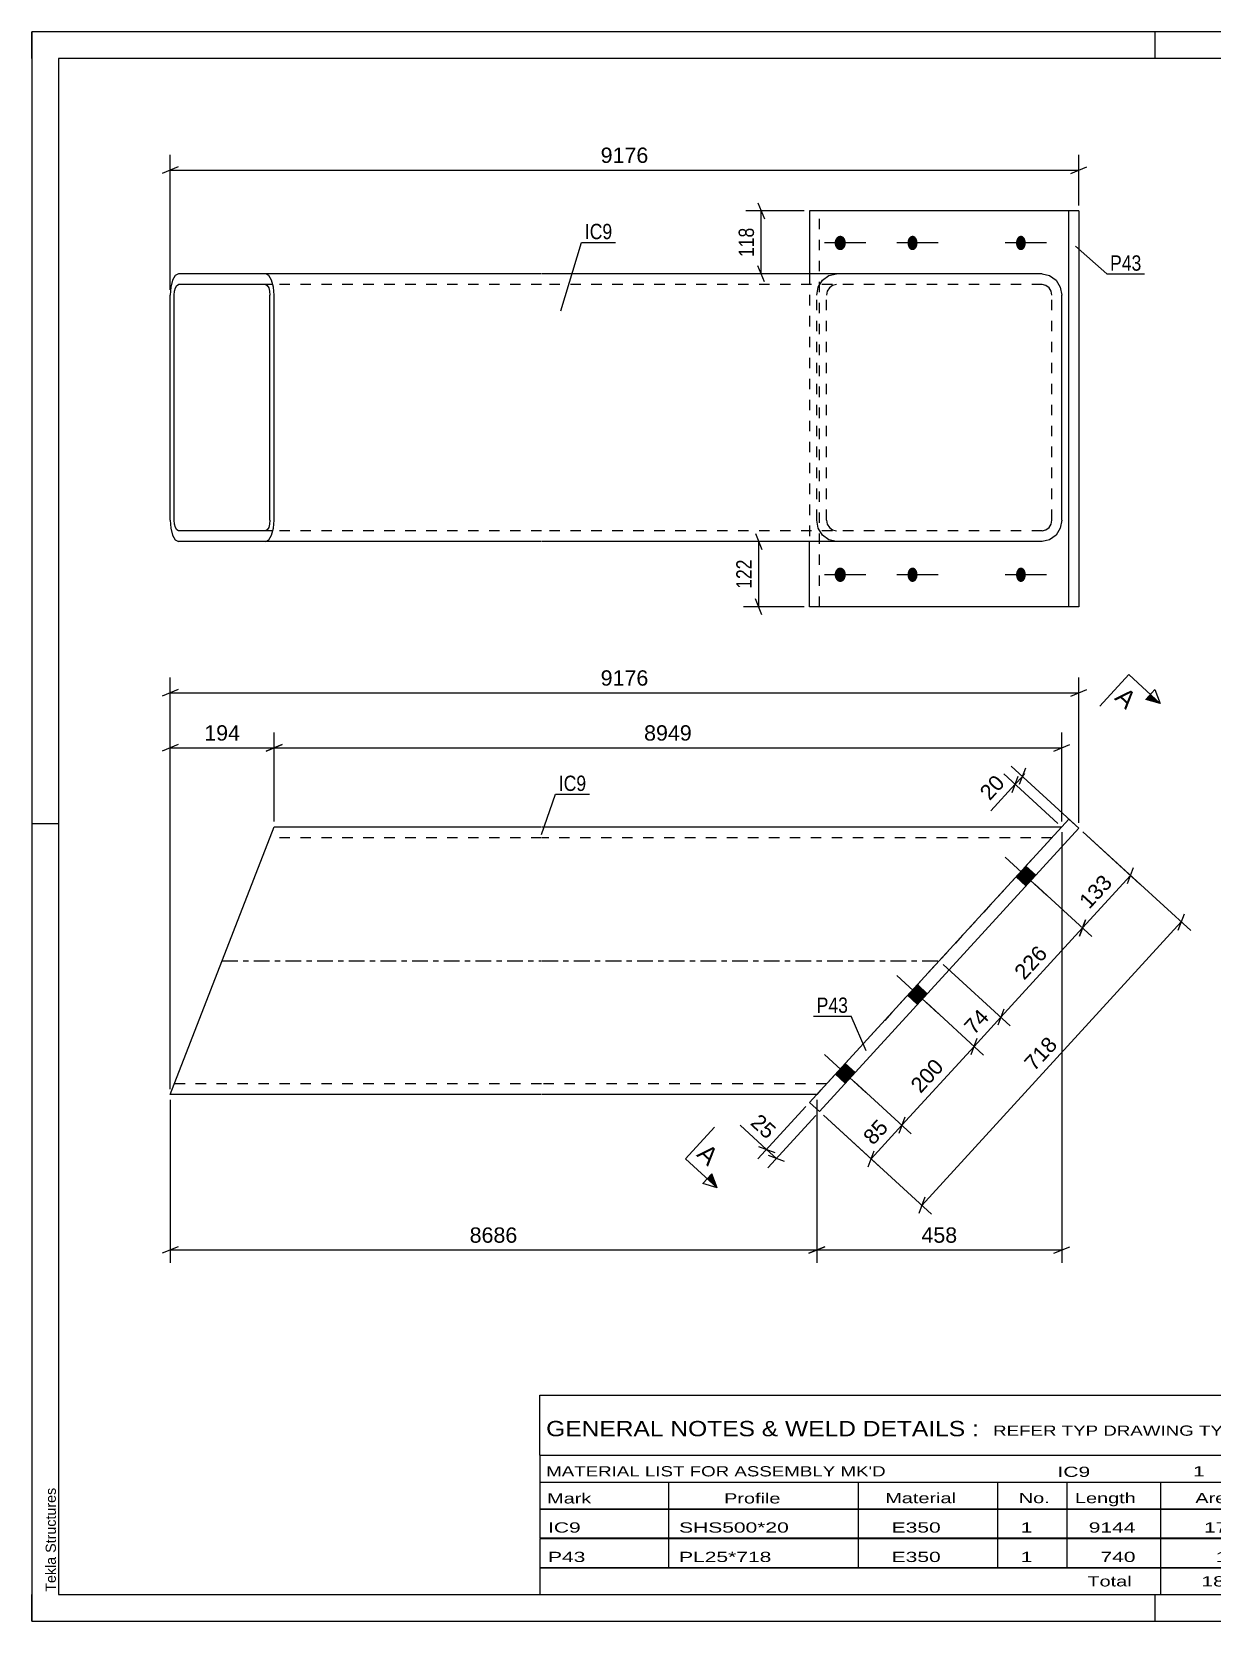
# Model space of a CAD drawing. Header units: millimetres. Extents: x 0 to 420, y 0 to 297.
# Drawn here: x 0 to 220.8, y 0 to 297 of the extents above; entities that cross this region are included whole.
import ezdxf

# ---------------------------------------------------------------- set-up
doc = ezdxf.new("R2010")
doc.units = ezdxf.units.MM
doc.linetypes.add('DXK_LINE_DOT2', pattern=[3.9198, 1.9599, -1.9599])
doc.linetypes.add('DXK_LINE_DOT3', pattern=[5.9187, 2.979, -0.9799, 0.9799, -0.9799])
doc.styles.add('Arial', font='ARIAL.TTF', dxfattribs={"height": 0.2})
doc.styles.add('Arial Narrow', font='ARIALN.TTF', dxfattribs={"height": 0.2})

# ---------------------------------------------------------------- blocks, each defined once
blk = doc.blocks.new('Unknown-762328139-1129')
at = {"color": 5, "linetype": 'Continuous'}
for p, q in [((420, 297), (0, 297)), ((0, 297), (0, 0)), ((0, 292), (0, 297)), ((210, 292), (210, 297)), ((415, 292), (5, 292)), ((5, 292), (5, 5)), ((5, 149), (0, 149)), ((0, 0), (0, 5)), ((5, 5), (415, 5)), ((210, 0), (210, 5)), ((0, 0), (420, 0))]:
    blk.add_line(p, q, dxfattribs=at)
at = {"color": 174, "linetype": 'Continuous', "style": 'Arial'}
blk.add_text('Tekla Structures', height=1.9102, rotation=90, dxfattribs=at).set_placement((4.5, 5.5))
blk = doc.blocks.new('Bolt-762328139-1288 - 1285')
at = {"linetype": 'Continuous'}
for points in [[(185.81, 141.07), (183.99, 139.08), (185.83, 137.39), (187.66, 139.38)], [(165.55, 118.95), (163.73, 116.96), (165.57, 115.27), (167.4, 117.26)], [(152.04, 104.2), (150.22, 102.21), (152.06, 100.52), (153.89, 102.51)]]:
    blk.add_hatch(color=1, dxfattribs=at).paths.add_polyline_path(points)
at = {"color": 1, "linetype": 'Continuous'}
for p, q in [((189.69, 135.69), (181.95, 142.78)), ((187.66, 139.38), (185.81, 141.07)), ((185.83, 137.39), (183.99, 139.08)), ((169.43, 113.56), (161.69, 120.65)), ((167.4, 117.26), (165.55, 118.95)), ((165.57, 115.27), (163.73, 116.96)), ((155.93, 98.81), (148.18, 105.9)), ((153.89, 102.51), (152.04, 104.2)), ((152.06, 100.52), (150.22, 102.21))]:
    blk.add_line(p, q, dxfattribs=at)
blk = doc.blocks.new('Bolt-762328139-1287 - 1285')
at = {"linetype": 'Continuous'}
for points in [[(185.81, 141.07), (183.99, 139.08), (185.83, 137.39), (187.66, 139.38)], [(165.55, 118.95), (163.73, 116.96), (165.57, 115.27), (167.4, 117.26)], [(152.04, 104.2), (150.22, 102.21), (152.06, 100.52), (153.89, 102.51)]]:
    blk.add_hatch(color=1, dxfattribs=at).paths.add_polyline_path(points)
at = {"color": 1, "linetype": 'Continuous'}
for p, q in [((189.69, 135.69), (181.95, 142.78)), ((187.66, 139.38), (185.81, 141.07)), ((185.83, 137.39), (183.99, 139.08)), ((169.43, 113.56), (161.69, 120.65)), ((167.4, 117.26), (165.55, 118.95)), ((165.57, 115.27), (163.73, 116.96)), ((155.93, 98.81), (148.18, 105.9)), ((153.89, 102.51), (152.04, 104.2)), ((152.06, 100.52), (150.22, 102.21))]:
    blk.add_line(p, q, dxfattribs=at)
blk = doc.blocks.new('Part-762328139-1293 - 1285')
at = {"color": 2, "linetype": 'Continuous'}
for p, q in [((25.86, 98.41), (45.29, 148.41)), ((45.29, 148.41), (95.29, 148.41)), ((95.39, 148.41), (192.53, 148.41)), ((95.29, 98.41), (25.86, 98.41)), ((146.74, 98.41), (95.39, 98.41))]:
    blk.add_line(p, q, dxfattribs=at)
at = {"color": 7, "linetype": 'DXK_LINE_DOT2'}
for p, q in [((95.29, 146.41), (44.51, 146.41)), ((190.7, 146.41), (95.39, 146.41)), ((192.53, 148.41), (146.74, 98.41)), ((95.29, 100.41), (26.63, 100.41)), ((148.57, 100.41), (95.39, 100.41))]:
    blk.add_line(p, q, dxfattribs=at)
at = {"color": 7, "linetype": 'DXK_LINE_DOT3'}
for p, q in [((35.57, 123.41), (95.29, 123.41)), ((95.39, 123.41), (169.64, 123.41))]:
    blk.add_line(p, q, dxfattribs=at)
blk = doc.blocks.new('Part-762328139-1298 - 1285')
at = {"color": 2, "linetype": 'Continuous'}
for p, q in [((193.88, 149.88), (145.39, 96.93)), ((195.73, 148.2), (193.88, 149.88)), ((147.24, 95.25), (195.73, 148.2)), ((145.39, 96.93), (147.24, 95.25))]:
    blk.add_line(p, q, dxfattribs=at)
blk = doc.blocks.new('Part-762328139-1240 - 1220')
at = {"color": 2, "linetype": 'Continuous'}
for p, q in [((26.31, 250.59), (25.98, 249.3)), ((26.82, 251.46), (26.31, 250.59)), ((27.41, 251.76), (26.82, 251.46)), ((26.86, 249.18), (27.11, 249.61)), ((27.11, 249.61), (27.41, 249.76)), ((95.29, 251.76), (27.41, 251.76)), ((43.74, 249.76), (27.41, 249.76)), ((44.33, 251.46), (43.74, 251.76)), ((43.74, 249.76), (44.03, 249.61)), ((44.03, 249.61), (44.29, 249.18)), ((44.84, 250.59), (44.33, 251.46)), ((45.17, 249.3), (44.84, 250.59)), ((188.87, 251.76), (95.39, 251.76)), ((188.87, 251.76), (190.27, 251.46)), ((190.27, 251.46), (191.46, 250.59)), ((191.46, 250.59), (192.25, 249.3)), ((25.98, 249.3), (25.86, 247.76)), ((25.86, 205.76), (25.86, 247.76)), ((26.63, 247.76), (26.69, 248.53)), ((26.63, 205.76), (26.63, 247.76)), ((26.69, 248.53), (26.86, 249.18)), ((44.29, 249.18), (44.46, 248.53)), ((44.46, 248.53), (44.51, 247.76)), ((44.51, 205.76), (44.51, 247.76)), ((45.29, 247.76), (45.17, 249.3)), ((45.29, 205.76), (45.29, 247.76)), ((192.25, 249.3), (192.53, 247.76)), ((192.53, 205.76), (192.53, 247.76)), ((25.86, 205.76), (25.98, 204.23)), ((26.69, 205), (26.63, 205.76)), ((26.86, 204.35), (26.69, 205)), ((44.46, 205), (44.29, 204.35)), ((44.51, 205.76), (44.46, 205)), ((45.17, 204.23), (45.29, 205.76)), ((192.53, 205.76), (192.25, 204.23)), ((25.98, 204.23), (26.31, 202.94)), ((26.31, 202.94), (26.82, 202.07)), ((26.82, 202.07), (27.41, 201.76)), ((27.11, 203.92), (26.86, 204.35)), ((27.41, 203.76), (27.11, 203.92)), ((43.74, 203.76), (27.41, 203.76)), ((44.03, 203.92), (43.74, 203.76)), ((43.74, 201.76), (44.33, 202.07)), ((44.29, 204.35), (44.03, 203.92)), ((44.33, 202.07), (44.84, 202.94)), ((44.84, 202.94), (45.17, 204.23)), ((190.27, 202.07), (188.87, 201.76)), ((191.46, 202.94), (190.27, 202.07)), ((192.25, 204.23), (191.46, 202.94)), ((95.29, 201.76), (27.41, 201.76)), ((188.87, 201.76), (95.39, 201.76))]:
    blk.add_line(p, q, dxfattribs=at)
at = {"color": 7, "linetype": 'DXK_LINE_DOT2'}
for p, q in [((45.05, 249.76), (43.74, 249.76)), ((95.29, 249.76), (45.05, 249.76)), ((188.87, 249.76), (95.39, 249.76)), ((147.02, 249.3), (147.81, 250.59)), ((147.81, 250.59), (149, 251.46)), ((149, 251.46), (150.41, 251.76)), ((149.7, 249.61), (149.11, 249.18)), ((150.41, 249.76), (149.7, 249.61)), ((189.57, 249.61), (188.87, 249.76)), ((190.16, 249.18), (189.57, 249.61)), ((146.74, 247.76), (147.02, 249.3)), ((146.74, 205.76), (146.74, 247.76)), ((148.71, 248.53), (148.57, 247.76)), ((148.57, 205.76), (148.57, 247.76)), ((149.11, 249.18), (148.71, 248.53)), ((190.56, 248.53), (190.16, 249.18)), ((190.7, 247.76), (190.56, 248.53)), ((190.7, 205.76), (190.7, 247.76)), ((147.02, 204.23), (146.74, 205.76)), ((148.57, 205.76), (148.71, 205)), ((148.71, 205), (149.11, 204.35)), ((190.16, 204.35), (190.56, 205)), ((190.56, 205), (190.7, 205.76)), ((45.05, 203.76), (43.74, 203.76)), ((95.29, 203.76), (45.05, 203.76)), ((188.87, 203.76), (95.39, 203.76)), ((147.81, 202.94), (147.02, 204.23)), ((149, 202.07), (147.81, 202.94)), ((150.41, 201.76), (149, 202.07)), ((149.11, 204.35), (149.7, 203.92)), ((149.7, 203.92), (150.41, 203.76)), ((188.87, 203.76), (189.57, 203.92)), ((189.57, 203.92), (190.16, 204.35))]:
    blk.add_line(p, q, dxfattribs=at)
blk = doc.blocks.new('Bolt-762328139-1224 - 1220')
at = {"linetype": 'Continuous'}
for points in [[(152.17, 257.54), (152.15, 257.26), (152.08, 256.99), (151.98, 256.75), (151.83, 256.54), (151.65, 256.37), (151.45, 256.26), (151.24, 256.2), (151.02, 256.2), (150.81, 256.26), (150.61, 256.37), (150.44, 256.54), (150.29, 256.75), (150.18, 256.99), (150.11, 257.26), (150.09, 257.54), (150.11, 257.82), (150.18, 258.09), (150.29, 258.33), (150.44, 258.54), (150.61, 258.71), (150.81, 258.82), (151.02, 258.88), (151.24, 258.88), (151.45, 258.82), (151.65, 258.71), (151.83, 258.54), (151.98, 258.33), (152.08, 258.09), (152.15, 257.82)], [(165.58, 257.54), (165.56, 257.26), (165.5, 256.99), (165.4, 256.75), (165.27, 256.54), (165.11, 256.37), (164.93, 256.26), (164.74, 256.2), (164.54, 256.2), (164.35, 256.26), (164.17, 256.37), (164.01, 256.54), (163.88, 256.75), (163.78, 256.99), (163.72, 257.26), (163.7, 257.54), (163.72, 257.82), (163.78, 258.09), (163.88, 258.33), (164.01, 258.54), (164.17, 258.71), (164.35, 258.82), (164.54, 258.88), (164.74, 258.88), (164.93, 258.82), (165.11, 258.71), (165.27, 258.54), (165.4, 258.33), (165.5, 258.09), (165.56, 257.82)], [(185.81, 257.54), (185.79, 257.26), (185.73, 256.99), (185.64, 256.75), (185.51, 256.54), (185.36, 256.37), (185.18, 256.26), (185, 256.2), (184.81, 256.2), (184.62, 256.26), (184.44, 256.37), (184.29, 256.54), (184.16, 256.75), (184.07, 256.99), (184.01, 257.26), (183.99, 257.54), (184.01, 257.82), (184.07, 258.09), (184.16, 258.33), (184.29, 258.54), (184.44, 258.71), (184.62, 258.82), (184.81, 258.88), (185, 258.88), (185.18, 258.82), (185.36, 258.71), (185.51, 258.54), (185.64, 258.33), (185.73, 258.09), (185.79, 257.82)]]:
    blk.add_hatch(color=1, dxfattribs=at).paths.add_polyline_path(points)
at = {"color": 1, "linetype": 'Continuous'}
for p, q in [((155.93, 257.54), (148.18, 257.54)), ((169.43, 257.54), (161.69, 257.54)), ((189.69, 257.54), (181.95, 257.54))]:
    blk.add_line(p, q, dxfattribs=at)
blk = doc.blocks.new('Part-762328139-1255 - 1220')
at = {"color": 2, "linetype": 'Continuous'}
for p, q in [((145.39, 263.54), (145.39, 251.76)), ((195.73, 263.54), (145.39, 263.54)), ((193.88, 189.54), (193.88, 263.54)), ((195.73, 263.54), (195.73, 189.54)), ((145.39, 189.54), (145.39, 201.76)), ((195.73, 189.54), (145.39, 189.54))]:
    blk.add_line(p, q, dxfattribs=at)
at = {"color": 7, "linetype": 'DXK_LINE_DOT2'}
for p, q in [((147.24, 189.54), (147.24, 263.54)), ((145.39, 251.76), (145.39, 201.76))]:
    blk.add_line(p, q, dxfattribs=at)
blk = doc.blocks.new('Bolt-762328139-1223 - 1220')
at = {"linetype": 'Continuous'}
for points in [[(152.17, 195.54), (152.15, 195.26), (152.08, 194.99), (151.98, 194.75), (151.83, 194.54), (151.65, 194.37), (151.45, 194.26), (151.24, 194.2), (151.02, 194.2), (150.81, 194.26), (150.61, 194.37), (150.44, 194.54), (150.29, 194.75), (150.18, 194.99), (150.11, 195.26), (150.09, 195.54), (150.11, 195.82), (150.18, 196.09), (150.29, 196.33), (150.44, 196.54), (150.61, 196.71), (150.81, 196.82), (151.02, 196.88), (151.24, 196.88), (151.45, 196.82), (151.65, 196.71), (151.83, 196.54), (151.98, 196.33), (152.08, 196.09), (152.15, 195.82)], [(165.58, 195.54), (165.56, 195.26), (165.5, 194.99), (165.4, 194.75), (165.27, 194.54), (165.11, 194.37), (164.93, 194.26), (164.74, 194.2), (164.54, 194.2), (164.35, 194.26), (164.17, 194.37), (164.01, 194.54), (163.88, 194.75), (163.78, 194.99), (163.72, 195.26), (163.7, 195.54), (163.72, 195.82), (163.78, 196.09), (163.88, 196.33), (164.01, 196.54), (164.17, 196.71), (164.35, 196.82), (164.54, 196.88), (164.74, 196.88), (164.93, 196.82), (165.11, 196.71), (165.27, 196.54), (165.4, 196.33), (165.5, 196.09), (165.56, 195.82)], [(185.81, 195.54), (185.79, 195.26), (185.73, 194.99), (185.64, 194.75), (185.51, 194.54), (185.36, 194.37), (185.18, 194.26), (185, 194.2), (184.81, 194.2), (184.62, 194.26), (184.44, 194.37), (184.29, 194.54), (184.16, 194.75), (184.07, 194.99), (184.01, 195.26), (183.99, 195.54), (184.01, 195.82), (184.07, 196.09), (184.16, 196.33), (184.29, 196.54), (184.44, 196.71), (184.62, 196.82), (184.81, 196.88), (185, 196.88), (185.18, 196.82), (185.36, 196.71), (185.51, 196.54), (185.64, 196.33), (185.73, 196.09), (185.79, 195.82)]]:
    blk.add_hatch(color=1, dxfattribs=at).paths.add_polyline_path(points)
at = {"color": 1, "linetype": 'Continuous'}
for p, q in [((155.93, 195.54), (148.18, 195.54)), ((169.43, 195.54), (161.69, 195.54)), ((189.69, 195.54), (181.95, 195.54))]:
    blk.add_line(p, q, dxfattribs=at)
blk = doc.blocks.new('StraightDimension-762328139-1328 - 1285')
at = {"color": 7, "linetype": 'Continuous'}
for p, q in [((144.72, 96.2), (135.73, 86.39)), ((146.56, 94.51), (137.58, 84.7)), ((135.84, 88.73), (138.87, 87.59)), ((137.36, 88.16), (139.2, 86.47)), ((140.71, 85.9), (137.69, 87.04))]:
    blk.add_line(p, q, dxfattribs=at)
at = {"color": 0}
blk.add_wipeout([(137.47, 89.07), (140.31, 92.16), (136.15, 95.98), (133.31, 92.88)], dxfattribs=at)
at = {"color": 7, "linetype": 'Continuous'}
blk.add_line((137.36, 88.16), (132.42, 92.68), dxfattribs=at)
blk.add_line((137.36, 88.16), (132.42, 92.68), dxfattribs=at)
at = {"color": 3, "style": 'Arial'}
blk.add_text('25', height=2.865, rotation=-42.4848, dxfattribs=at).set_placement((134.16, 92.92))
blk = doc.blocks.new('StraightDimension-762328139-1426 - 1285')
at = {"color": 7, "linetype": 'Continuous'}
for p, q in [((27.36, 163.8), (24.36, 162.6)), ((25.86, 99.41), (25.86, 166.05)), ((43.79, 162.6), (46.79, 163.8)), ((45.29, 149.41), (45.29, 166.05)), ((25.86, 163.2), (45.29, 163.2))]:
    blk.add_line(p, q, dxfattribs=at)
at = {"color": 0}
blk.add_wipeout([(39.51, 163.95), (39.51, 168.15), (31.64, 168.15), (31.64, 163.95)], dxfattribs=at)
at = {"color": 3, "style": 'Arial'}
blk.add_text('194', height=2.865, dxfattribs=at).set_placement((32.24, 164.55))
blk = doc.blocks.new('StraightDimension-762328139-1449 - 1285')
at = {"color": 7, "linetype": 'Continuous'}
for p, q in [((25.86, 99.41), (25.86, 176.32)), ((195.73, 149.2), (195.73, 176.32)), ((27.36, 174.07), (24.36, 172.87)), ((25.86, 173.47), (195.73, 173.47)), ((194.23, 172.87), (197.23, 174.07))]:
    blk.add_line(p, q, dxfattribs=at)
at = {"color": 0}
blk.add_wipeout([(115.84, 174.22), (115.84, 178.42), (105.74, 178.42), (105.74, 174.22)], dxfattribs=at)
at = {"color": 3, "style": 'Arial'}
blk.add_text('9176', height=2.865, dxfattribs=at).set_placement((106.34, 174.82))
blk = doc.blocks.new('StraightDimension-762328139-1316 - 1285')
at = {"color": 7, "linetype": 'Continuous'}
for p, q in [((196.46, 147.52), (216.65, 129.04)), ((214.31, 129.15), (215.45, 132.17)), ((166.39, 77.71), (214.88, 130.66)), ((147.97, 94.57), (168.16, 76.09)), ((166.96, 79.22), (165.82, 76.2))]:
    blk.add_line(p, q, dxfattribs=at)
at = {"color": 0}
blk.add_wipeout([(192.74, 107.59), (189.64, 110.43), (184.33, 104.62), (187.42, 101.79)], dxfattribs=at)
at = {"color": 3, "style": 'Arial'}
blk.add_text('718', height=2.865, rotation=47.5154, dxfattribs=at).set_placement((187.39, 102.63))
blk = doc.blocks.new('StraightDimension-762328139-1468 - 1285')
at = {"color": 7, "linetype": 'Continuous'}
for p, q in [((192.53, 147.41), (192.53, 66.97)), ((146.74, 97.41), (146.74, 66.97)), ((148.24, 69.97), (145.24, 68.77)), ((146.74, 69.37), (192.53, 69.37)), ((191.03, 68.77), (194.03, 69.97))]:
    blk.add_line(p, q, dxfattribs=at)
at = {"color": 0}
blk.add_wipeout([(173.57, 70.12), (173.57, 74.32), (165.7, 74.32), (165.7, 70.12)], dxfattribs=at)
at = {"color": 3, "style": 'Arial'}
blk.add_text('458', height=2.865, dxfattribs=at).set_placement((166.3, 70.72))
blk = doc.blocks.new('StraightDimension-762328139-1308 - 1285')
at = {"color": 7, "linetype": 'Continuous'}
for p, q in [((191.79, 149.09), (181.71, 158.32)), ((194.99, 148.87), (183.06, 159.79)), ((183.24, 154.88), (184.39, 157.9)), ((183.82, 156.39), (185.17, 157.87)), ((185.74, 159.38), (184.6, 156.35)), ((185.17, 157.87), (185.66, 158.4))]:
    blk.add_line(p, q, dxfattribs=at)
at = {"color": 0}
blk.add_wipeout([(182.91, 156.51), (179.81, 159.35), (176, 155.18), (179.09, 152.35)], dxfattribs=at)
at = {"color": 7, "linetype": 'Continuous'}
blk.add_line((183.82, 156.39), (179.29, 151.45), dxfattribs=at)
blk.add_line((183.82, 156.39), (179.29, 151.45), dxfattribs=at)
at = {"color": 3, "style": 'Arial'}
blk.add_text('20', height=2.865, rotation=47.5154, dxfattribs=at).set_placement((179.06, 153.19))
blk = doc.blocks.new('StraightDimension-762328139-1439 - 1285')
at = {"color": 7, "linetype": 'Continuous'}
for p, q in [((46.79, 163.8), (43.79, 162.6)), ((45.29, 149.41), (45.29, 166.05)), ((191.03, 162.6), (194.03, 163.8)), ((192.53, 149.41), (192.53, 166.05)), ((45.29, 163.2), (192.53, 163.2))]:
    blk.add_line(p, q, dxfattribs=at)
at = {"color": 0}
blk.add_wipeout([(123.96, 163.95), (123.96, 168.15), (113.86, 168.15), (113.86, 163.95)], dxfattribs=at)
at = {"color": 3, "style": 'Arial'}
blk.add_text('8949', height=2.865, dxfattribs=at).set_placement((114.46, 164.55))
blk = doc.blocks.new('StraightDimension-762328139-1460 - 1285')
at = {"color": 7, "linetype": 'Continuous'}
for p, q in [((25.86, 97.41), (25.86, 66.97)), ((146.74, 97.41), (146.74, 66.97)), ((27.36, 69.97), (24.36, 68.77)), ((25.86, 69.37), (146.74, 69.37)), ((145.24, 68.77), (148.24, 69.97))]:
    blk.add_line(p, q, dxfattribs=at)
at = {"color": 0}
blk.add_wipeout([(91.35, 70.12), (91.35, 74.32), (81.25, 74.32), (81.25, 70.12)], dxfattribs=at)
at = {"color": 3, "style": 'Arial'}
blk.add_text('8686', height=2.865, dxfattribs=at).set_placement((81.85, 70.72))
blk = doc.blocks.new('StraightDimension-762328139-3640 - 1285')
at = {"color": 7, "linetype": 'Continuous'}
for p, q in [((196.46, 147.52), (207.15, 137.73)), ((204.81, 137.84), (205.95, 140.86)), ((187.48, 137.71), (198.17, 127.92)), ((196.4, 129.54), (205.38, 139.35)), ((196.97, 131.06), (195.83, 128.03))]:
    blk.add_line(p, q, dxfattribs=at)
at = {"color": 0}
blk.add_wipeout([(203, 137.86), (199.9, 140.69), (194.59, 134.89), (197.68, 132.05)], dxfattribs=at)
at = {"color": 3, "style": 'Arial'}
blk.add_text('133', height=2.865, rotation=47.5154, dxfattribs=at).set_placement((197.65, 132.9))
blk = doc.blocks.new('StraightDimension-762328139-3641 - 1285')
at = {"color": 7, "linetype": 'Continuous'}
for p, q in [((187.48, 137.71), (198.17, 127.92)), ((195.83, 128.03), (196.97, 131.06)), ((181.14, 112.88), (196.4, 129.54)), ((170.37, 122.73), (182.91, 111.26)), ((181.71, 114.39), (180.57, 111.36))]:
    blk.add_line(p, q, dxfattribs=at)
at = {"color": 0}
blk.add_wipeout([(190.88, 124.62), (187.78, 127.46), (182.46, 121.65), (185.56, 118.81)], dxfattribs=at)
at = {"color": 3, "style": 'Arial'}
blk.add_text('226', height=2.865, rotation=47.5154, dxfattribs=at).set_placement((185.52, 119.66))
blk = doc.blocks.new('StraightDimension-762328139-3642 - 1285')
at = {"color": 7, "linetype": 'Continuous'}
for p, q in [((170.37, 122.73), (182.91, 111.26)), ((167.22, 115.59), (177.91, 105.8)), ((176.14, 107.42), (181.14, 112.88)), ((181.71, 114.39), (180.57, 111.36)), ((175.57, 105.91), (176.71, 108.93))]:
    blk.add_line(p, q, dxfattribs=at)
at = {"color": 0}
blk.add_wipeout([(180, 112.74), (176.9, 115.57), (173.08, 111.41), (176.18, 108.57)], dxfattribs=at)
at = {"color": 3, "style": 'Arial'}
blk.add_text('74', height=2.865, rotation=47.5154, dxfattribs=at).set_placement((176.14, 109.42))
blk = doc.blocks.new('StraightDimension-762328139-3643 - 1285')
at = {"color": 7, "linetype": 'Continuous'}
for p, q in [((167.22, 115.59), (177.91, 105.8)), ((162.64, 92.67), (176.14, 107.42)), ((175.57, 105.91), (176.71, 108.93)), ((153.71, 100.84), (164.41, 91.05)), ((163.21, 94.18), (162.06, 91.16))]:
    blk.add_line(p, q, dxfattribs=at)
at = {"color": 0}
blk.add_wipeout([(171.49, 103.45), (168.4, 106.29), (163.08, 100.49), (166.18, 97.65)], dxfattribs=at)
at = {"color": 3, "style": 'Arial'}
blk.add_text('200', height=2.865, rotation=47.5154, dxfattribs=at).set_placement((166.14, 98.5))
blk = doc.blocks.new('StraightDimension-762328139-3644 - 1285')
at = {"color": 7, "linetype": 'Continuous'}
for p, q in [((153.71, 100.84), (164.41, 91.05)), ((147.97, 94.57), (158.66, 84.78)), ((156.89, 86.4), (162.64, 92.67)), ((163.21, 94.18), (162.06, 91.16)), ((156.32, 84.89), (157.47, 87.91))]:
    blk.add_line(p, q, dxfattribs=at)
at = {"color": 0}
blk.add_wipeout([(161.12, 92.12), (158.02, 94.96), (154.21, 90.8), (157.3, 87.96)], dxfattribs=at)
at = {"color": 3, "style": 'Arial'}
blk.add_text('85', height=2.865, rotation=47.5154, dxfattribs=at).set_placement((157.27, 88.81))
blk = doc.blocks.new('StraightDimension-762328139-1258 - 1220')
at = {"color": 7, "linetype": 'Continuous'}
for p, q in [((25.86, 248.76), (25.86, 274)), ((195.73, 264.54), (195.73, 274)), ((27.36, 271.75), (24.36, 270.55)), ((25.86, 271.15), (195.73, 271.15)), ((194.23, 270.55), (197.23, 271.75))]:
    blk.add_line(p, q, dxfattribs=at)
at = {"color": 0}
blk.add_wipeout([(115.84, 271.9), (115.84, 276.1), (105.74, 276.1), (105.74, 271.9)], dxfattribs=at)
at = {"color": 3, "style": 'Arial'}
blk.add_text('9176', height=2.865, dxfattribs=at).set_placement((106.34, 272.5))
blk = doc.blocks.new('StraightDimension-762328139-1270 - 1220')
at = {"color": 7, "linetype": 'Continuous'}
for p, q in [((135.75, 265.04), (136.95, 262.04)), ((144.39, 263.54), (133.5, 263.54)), ((136.35, 251.76), (136.35, 263.54)), ((136.95, 250.26), (135.75, 253.26)), ((144.39, 251.76), (133.5, 251.76))]:
    blk.add_line(p, q, dxfattribs=at)
at = {"color": 0}
blk.add_wipeout([(135.6, 260.99), (131.4, 260.99), (131.4, 254.31), (135.6, 254.31)], dxfattribs=at)
at = {"color": 3, "style": 'Arial Narrow'}
blk.add_text('118', height=2.863, rotation=90.0002, dxfattribs=at).set_placement((135, 254.91))
blk = doc.blocks.new('StraightDimension-762328139-1276 - 1220')
at = {"color": 7, "linetype": 'Continuous'}
for p, q in [((135.3, 203.26), (136.5, 200.26)), ((144.39, 201.76), (133.05, 201.76)), ((135.9, 189.54), (135.9, 201.76)), ((136.5, 188.04), (135.3, 191.04)), ((144.39, 189.54), (133.05, 189.54))]:
    blk.add_line(p, q, dxfattribs=at)
at = {"color": 0}
blk.add_wipeout([(135.15, 198.99), (130.95, 198.99), (130.95, 192.31), (135.15, 192.31)], dxfattribs=at)
at = {"color": 3, "style": 'Arial Narrow'}
blk.add_text('122', height=2.863, rotation=90.0002, dxfattribs=at).set_placement((134.55, 192.91))
blk = doc.blocks.new('Unknown-762328139-4222')
at = {"color": 7, "linetype": 'Continuous'}
for p, q in [((95, 42.25), (255, 42.25)), ((95, 31), (95, 42.25)), ((255, 42.25), (255, 31)), ((95, 31), (255, 31)), ((95, 31), (95, 26)), ((255, 31), (255, 26)), ((95, 26), (255, 26)), ((95, 26), (95, 21)), ((119, 26), (119, 21)), ((154.5, 26), (154.5, 21)), ((180.5, 26), (180.5, 21)), ((193.5, 26), (193.5, 21)), ((211, 26), (211, 21)), ((233, 26), (233, 21)), ((255, 26), (255, 21)), ((95, 21), (255, 21)), ((95, 20.95), (95, 15.55)), ((95, 20.95), (255, 20.95)), ((119, 21), (119, 15.5)), ((154.5, 21), (154.5, 15.5)), ((180.5, 21), (180.5, 15.5)), ((193.5, 21), (193.5, 15.5)), ((211, 21), (211, 15.5)), ((233, 21), (233, 15.5)), ((255, 20.95), (255, 15.55)), ((95, 15.55), (255, 15.55)), ((95, 15.45), (95, 10.05)), ((95, 15.45), (255, 15.45)), ((119, 15.5), (119, 10)), ((154.5, 15.5), (154.5, 10)), ((180.5, 15.5), (180.5, 10)), ((193.5, 15.5), (193.5, 10)), ((211, 15.5), (211, 10)), ((233, 15.5), (233, 10)), ((255, 15.45), (255, 10.05)), ((95, 10.05), (255, 10.05)), ((95, 10), (255, 10)), ((95, 10), (95, 5)), ((211, 10), (211, 5)), ((233, 10), (233, 5)), ((255, 10), (255, 5)), ((95, 5), (255, 5))]:
    blk.add_line(p, q, dxfattribs=at)
at = {"color": 7, "style": 'Arial Narrow'}
for s, height, width, p in [('GENERAL NOTES & WELD DETAILS :', 2.8633, 1.4, (96.15, 34.56)), ('REFER TYP DRAWING TYP-01', 1.9089, 1.6, (179.7, 34.66)), ("MATERIAL LIST FOR ASSEMBLY MK'D", 1.9089, 1.6, (96.15, 27.06)), ('IC9', 1.909, 1.794707, (191.74, 26.97)), ('1', 1.91, 1.794707, (217.08, 27.06)), ('No. Required', 1.9089, 1.6, (226.41, 27.06)), ('Mark', 1.909, 1.7, (96.34, 22)), ('Profile', 1.909, 1.7, (129.41, 22)), ('Material', 1.909, 1.7, (159.54, 22.06)), ('No.', 1.909, 1.7, (184.5, 22.06)), ('Length', 1.909, 1.7, (195, 22.06)), ('Area', 1.909, 1.7, (217.5, 22.06)), ('Weight', 1.909, 1.7, (237, 22.06))]:
    blk.add_text(s, height=height, dxfattribs=dict(at, width=width)).set_placement(p)
at = {"color": 7, "linetype": 'Continuous', "style": 'Arial Narrow'}
for s, height, width, p in [('IC9', 1.909, 1.794707, (96.5, 16.56)), ('SHS500*20', 1.909, 1.794707, (121, 16.56)), ('E350', 1.909, 1.794707, (160.74, 16.56)), ('1', 1.91, 1.794707, (184.86, 16.56)), ('9144', 1.909, 1.794707, (197.58, 16.56)), ('17.7', 1.909, 1.794707, (219.13, 16.56)), ('2658.0', 1.909, 1.794707, (235.77, 16.56)), ('P43', 1.909, 1.794707, (96.5, 11.06)), ('PL25*718', 1.909, 1.794707, (121, 11.06)), ('E350', 1.909, 1.794707, (160.74, 11.06)), ('1', 1.91, 1.794707, (184.86, 11.06)), ('740', 1.909, 1.794707, (199.77, 11.06)), ('1.1', 1.909, 1.794707, (221.32, 11.06)), ('104.3', 1.909, 1.794707, (237.96, 11.06)), ('Total', 1.909, 1.7, (197.33, 6.5)), ('18.8', 1.909, 1.794707, (218.64, 6.5)), ('2762.3', 1.909, 1.794707, (235.77, 6.5))]:
    blk.add_text(s, height=height, dxfattribs=dict(at, width=width)).set_placement(p)
blk = doc.blocks.new('Mark-762328139-1289 - 1285')
at = {"color": 0}
blk.add_wipeout([(103.64, 155.14), (103.64, 158.14), (98.52, 158.14), (98.52, 155.14)], dxfattribs=at)
blk.add_wipeout([(103.64, 155.14), (103.64, 158.14), (98.52, 158.14), (98.52, 155.14)], dxfattribs=at)
at = {"color": 30, "linetype": 'Continuous'}
for p, q in [((95.29, 147), (97.92, 154.54)), ((97.92, 154.54), (104.24, 154.54))]:
    blk.add_line(p, q, dxfattribs=at)
at = {"color": 3, "style": 'Arial Narrow'}
blk.add_text('IC9', height=2.863, dxfattribs=at).set_placement((98.52, 155.14))
blk = doc.blocks.new('Mark-762328139-1294 - 1285')
at = {"color": 0}
blk.add_wipeout([(152.57, 113.68), (152.57, 116.68), (146.73, 116.68), (146.73, 113.68)], dxfattribs=at)
blk.add_wipeout([(152.57, 113.68), (152.57, 116.68), (146.73, 116.68), (146.73, 113.68)], dxfattribs=at)
at = {"color": 30, "linetype": 'Continuous'}
for p in [(146.13, 113.08), (155.98, 106.55)]:
    blk.add_line(p, (153.17, 113.08), dxfattribs=at)
at = {"color": 3, "style": 'Arial Narrow'}
blk.add_text('P43', height=2.863, dxfattribs=at).set_placement((146.73, 113.68))
blk = doc.blocks.new('SectionMark-762328139-3725 - 1285')
at = {"color": 6, "linetype": 'Continuous'}
for p, q in [((209.96, 174.1), (210.96, 171.49)), ((128.1, 81.01), (125.41, 81.78))]:
    blk.add_line(p, q, dxfattribs=at)
at = {"color": 0, "linetype": 'Continuous'}
for points in [[(204.54, 170.25), (206.91, 172.83), (204.61, 174.93), (202.25, 172.35)], [(126.41, 84.93), (128.78, 87.51), (126.48, 89.61), (124.12, 87.03)]]:
    blk.add_wipeout(points, dxfattribs=at)
at = {"linetype": 'Continuous'}
for points in [[(208.27, 172.26), (209.11, 173.18), (210.96, 171.49)], [(126.26, 82.7), (127.1, 83.62), (128.1, 81.01)]]:
    blk.add_hatch(color=6, dxfattribs=at).paths.add_polyline_path(points)
at = {"color": 6, "linetype": 'Continuous'}
for p, q in [((205.06, 176.9), (199.66, 171)), ((205.06, 176.9), (210.96, 171.49)), ((208.27, 172.26), (209.96, 174.1)), ((210.96, 171.49), (208.27, 172.26)), ((122.2, 86.42), (127.6, 92.32)), ((122.2, 86.42), (128.1, 81.01)), ((127.1, 83.62), (125.41, 81.78)), ((128.1, 81.01), (127.1, 83.62))]:
    blk.add_line(p, q, dxfattribs=at)
at = {"color": 3, "linetype": 'Continuous', "style": 'Arial'}
for p in [(202.25, 172.35), (124.12, 87.03)]:
    blk.add_text('A', height=3.34, rotation=-42.4848, dxfattribs=at).set_placement(p)
blk = doc.blocks.new('Mark-762328139-1251 - 1220')
at = {"color": 0}
blk.add_wipeout([(207.42, 252.36), (207.42, 255.36), (201.57, 255.36), (201.57, 252.36)], dxfattribs=at)
blk.add_wipeout([(207.42, 252.36), (207.42, 255.36), (201.57, 255.36), (201.57, 252.36)], dxfattribs=at)
at = {"color": 30, "linetype": 'Continuous'}
for p, q in [((195.1, 256.97), (200.97, 251.76)), ((200.97, 251.76), (208.02, 251.76))]:
    blk.add_line(p, q, dxfattribs=at)
at = {"color": 3, "style": 'Arial Narrow'}
blk.add_text('P43', height=2.863, dxfattribs=at).set_placement((201.57, 252.36))
blk = doc.blocks.new('Mark-762328139-1235 - 1220')
at = {"color": 0}
blk.add_wipeout([(108.5, 258.25), (108.5, 261.25), (103.39, 261.25), (103.39, 258.25)], dxfattribs=at)
blk.add_wipeout([(108.5, 258.25), (108.5, 261.25), (103.39, 261.25), (103.39, 258.25)], dxfattribs=at)
at = {"color": 30, "linetype": 'Continuous'}
for p, q in [((98.88, 244.85), (102.79, 257.65)), ((102.79, 257.65), (109.1, 257.65))]:
    blk.add_line(p, q, dxfattribs=at)
at = {"color": 3, "style": 'Arial Narrow'}
blk.add_text('IC9', height=2.863, dxfattribs=at).set_placement((103.39, 258.25))

msp = doc.modelspace()

# ---------------------------------------------------------------- block references
for name in ['Unknown-762328139-1129', 'Part-762328139-1255 - 1220', 'Bolt-762328139-1224 - 1220', 'Part-762328139-1240 - 1220', 'Bolt-762328139-1223 - 1220', 'Part-762328139-1298 - 1285', 'Part-762328139-1293 - 1285', 'Bolt-762328139-1288 - 1285', 'Bolt-762328139-1287 - 1285', 'Unknown-762328139-4222']:
    msp.add_blockref(name, (0, 0))

# ---------------------------------------------------------------- next in the draw order: block references
for name in ['StraightDimension-762328139-1258 - 1220', 'StraightDimension-762328139-1276 - 1220', 'StraightDimension-762328139-1426 - 1285', 'StraightDimension-762328139-1328 - 1285']:
    msp.add_blockref(name, (0, 0))

# ---------------------------------------------------------------- next in the draw order: block references
for name in ['StraightDimension-762328139-1270 - 1220', 'Mark-762328139-1235 - 1220', 'Mark-762328139-1251 - 1220', 'StraightDimension-762328139-1449 - 1285']:
    msp.add_blockref(name, (0, 0))

# ---------------------------------------------------------------- next in the draw order: block references
msp.add_blockref('StraightDimension-762328139-1316 - 1285', (0, 0))

# ---------------------------------------------------------------- next in the draw order: block references
msp.add_blockref('StraightDimension-762328139-1468 - 1285', (0, 0))

# ---------------------------------------------------------------- next in the draw order: block references
for name in ['StraightDimension-762328139-1308 - 1285', 'StraightDimension-762328139-1460 - 1285']:
    msp.add_blockref(name, (0, 0))

# ---------------------------------------------------------------- next in the draw order: block references
for name in ['StraightDimension-762328139-1439 - 1285', 'StraightDimension-762328139-3640 - 1285']:
    msp.add_blockref(name, (0, 0))

# ---------------------------------------------------------------- next in the draw order: block references
for name in ['Mark-762328139-1289 - 1285', 'StraightDimension-762328139-3641 - 1285']:
    msp.add_blockref(name, (0, 0))

# ---------------------------------------------------------------- next in the draw order: block references
msp.add_blockref('StraightDimension-762328139-3642 - 1285', (0, 0))

# ---------------------------------------------------------------- next in the draw order: block references
msp.add_blockref('StraightDimension-762328139-3643 - 1285', (0, 0))

# ---------------------------------------------------------------- next in the draw order: block references
for name in ['Mark-762328139-1294 - 1285', 'StraightDimension-762328139-3644 - 1285']:
    msp.add_blockref(name, (0, 0))

# ---------------------------------------------------------------- next in the draw order: block references
msp.add_blockref('SectionMark-762328139-3725 - 1285', (0, 0))

doc.saveas('drawing.dxf')
